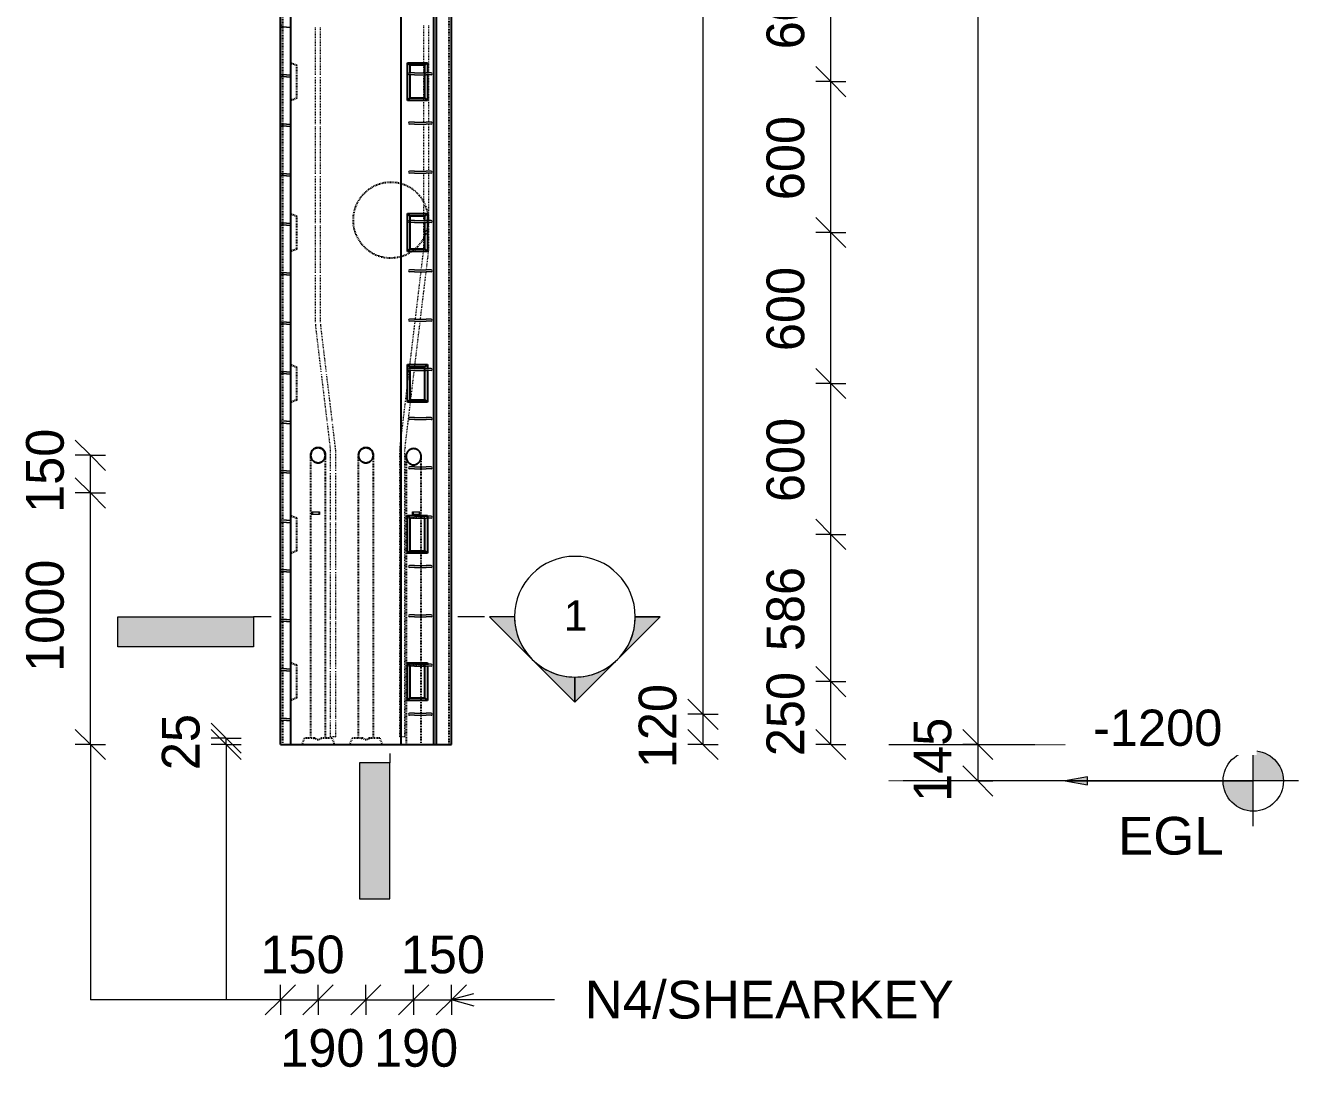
# Model space of a CAD drawing. Header units: millimetres. Extents: x -3132 to 16275, y -2723 to 21287.
# Drawn here: x 1018 to 6080, y -2723 to 1464 of the extents above; entities that cross this region are included whole.
import ezdxf

# ---------------------------------------------------------------- set-up
doc = ezdxf.new("R2010")
doc.units = ezdxf.units.MM
doc.linetypes.add('Dash', pattern=[6.36, 3.18, -3.18])
doc.linetypes.add('Overhead', pattern=[3.97, 2.38, -1.59])
for name, color, linetype, lineweight in [('A-ANNO-DIMS', 211, 'Continuous', 9), ('A-ANNO-DIMS-60', 211, 'Continuous', 9), ('A-DETL-THIN', 151, 'Continuous', 18), ('A-FLOR-OVHD', 1, 'Overhead', 18), ('A-GENM', 13, 'Continuous', 18), ('A-WALL', 113, 'Continuous', 25), ('A-WALL-HDLN', 110, 'Dash', 25), ('G-ANNO-DIMS', 111, 'Continuous', 9), ('G-ANNO-SYMB', 111, 'Continuous', 9), ('G-ANNO-TEXT', 231, 'Continuous', 9), ('S-RBAR', 171, 'Continuous', 18)]:
    doc.layers.add(name, color=color, linetype=linetype, lineweight=lineweight)
doc.styles.add('Arial', font='arial.ttf', dxfattribs={"height": 120})
doc.styles.add('Arial_1', font='arial.ttf', dxfattribs={"height": 150})
doc.styles.add('Arial_2', font='arial.ttf', dxfattribs={"height": 144})
doc.styles.add('Nirmala UI Semilight', font='NirmalaS.ttf', dxfattribs={"height": 150})
doc.dimstyles.new('Arrow_Filled_-_2_5_NI_UI', dxfattribs={"dimscale": 304.8, "dimtxt": 157.104592, "dimasz": 0.393701, "dimexe": 0.19685, "dimexo": 0.0625, "dimgap": 0.19685, "dimtad": 1, "dimdec": 0, "dimzin": 0, "dimdsep": 46, "dimtxsty": 'Nirmala UI Semilight', "dimblk1": 'OBLIQUE', "dimblk2": 'OBLIQUE', "dimsah": 1, "dimcen": 0.09, "dimazin": 0, "dimtfac": 1, "dimtdec": 4, "dimtix": 1, "dimtmove": 0, "dimatfit": 3, "dimfxl": 0.19685, "dimfxlon": 1, "dimtvp": 1, "dimtolj": 1, "dimtzin": 0, "dimarcsym": 2})
doc.dimstyles.new('Arrow_Filled_-_2_5_NI_UI_2', dxfattribs={"dimscale": 304.8, "dimtxt": 157.104592, "dimasz": 0.393701, "dimexe": 0.19685, "dimexo": 0.0625, "dimgap": 0.19685, "dimtad": 1, "dimdec": 0, "dimzin": 0, "dimdsep": 46, "dimtxsty": 'Nirmala UI Semilight', "dimblk1": 'OBLIQUE', "dimblk2": 'OBLIQUE', "dimsah": 1, "dimcen": 0.09, "dimazin": 0, "dimtfac": 1, "dimtdec": 4, "dimtix": 1, "dimtmove": 2, "dimatfit": 3, "dimfxl": 0.19685, "dimfxlon": 1, "dimtvp": 1, "dimtolj": 1, "dimtzin": 0, "dimarcsym": 2})

# ---------------------------------------------------------------- blocks, each defined once
blk = doc.blocks.new('RR spread anchor face based - RR-SA-2_5-150-1726819-Elevation Front')
at = {"layer": 'A-GENM'}
for p, q in [((2156.2, 6510), (2158.7, 6510)), ((2156.2, 6500), (2156.2, 6510)), ((2158.7, 6500), (2156.2, 6500)), ((2158.7, 6510), (2183.7, 6510)), ((2158.7, 6510), (2158.7, 6500)), ((2183.7, 6500), (2158.7, 6500)), ((2183.7, 6510), (2186.2, 6510)), ((2183.7, 6510), (2183.7, 6500)), ((2186.2, 6500), (2183.7, 6500)), ((2186.2, 6510), (2186.2, 6500))]:
    blk.add_line(p, q, dxfattribs=at)
blk = doc.blocks.new('Detail View - M_Section Tail - Filled Horizontal-14034-Elevation Front')
at = {"layer": 'G-ANNO-SYMB'}
blk.add_hatch(color=256, dxfattribs=at).paths.add_polyline_path([(1924.6, -1006.9), (1924.6, -886.9), (1384.6, -886.9), (1384.6, -1006.9)])
for p, q in [((1384.6, -1006.9), (1384.6, -886.9)), ((1384.6, -886.9), (1924.6, -886.9)), ((1924.6, -886.9), (1924.6, -1006.9)), ((1924.6, -1006.9), (1384.6, -1006.9))]:
    blk.add_line(p, q, dxfattribs=at)
blk = doc.blocks.new('Detail View - M_Section Head - Filled SHOP DWG-1002450-Elevation Front')
at = {"layer": 'G-ANNO-SYMB'}
h = blk.add_hatch(color=256, dxfattribs=at)
edge = h.paths.add_edge_path()
edge.add_line((2863.1, -886.9), (2962.5, -886.9))
edge.add_arc((3202.5, -886.9), 240, 180, 225)
edge.add_line((3032.8, -1056.6), (2863.1, -886.9))
h = blk.add_hatch(color=256, dxfattribs=at)
edge = h.paths.add_edge_path()
edge.add_line((3541.9, -886.9), (3372.2, -1056.6))
edge.add_arc((3202.5, -886.9), 240, 315, 360)
edge.add_line((3442.5, -886.9), (3541.9, -886.9))
h = blk.add_hatch(color=256, dxfattribs=at)
edge = h.paths.add_edge_path()
edge.add_line((3202.5, -1226.3), (3032.8, -1056.6))
edge.add_arc((3202.5, -886.9), 240, 225, 270)
edge.add_line((3202.5, -1126.9), (3202.5, -1226.3))
h = blk.add_hatch(color=256, dxfattribs=at)
edge = h.paths.add_edge_path()
edge.add_line((3202.5, -1226.3), (3202.5, -1126.9))
edge.add_arc((3202.5, -886.9), 240, 270, 315)
edge.add_line((3372.2, -1056.6), (3202.5, -1226.3))
for p, q in [((3202.5, -1226.3), (2863.1, -886.9)), ((2962.5, -886.9), (2863.1, -886.9)), ((2863.1, -886.9), (3032.8, -1056.6)), ((2962.5, -886.9), (2863.1, -886.9)), ((3202.5, -1226.3), (3541.9, -886.9)), ((3372.2, -1056.6), (3541.9, -886.9)), ((3442.5, -886.9), (3541.9, -886.9)), ((3541.9, -886.9), (3442.5, -886.9)), ((3032.8, -1056.6), (3202.5, -1226.3)), ((3202.5, -1226.3), (3372.2, -1056.6)), ((3202.5, -1126.9), (3202.5, -1226.3)), ((3202.5, -1226.3), (3202.5, -1126.9))]:
    blk.add_line(p, q, dxfattribs=at)
for start, end in [(360, 180), (180, 360), (180, 225), (315, 0), (225, 270), (270, 315)]:
    blk.add_arc((3202.5, -886.9), 240, start, end, dxfattribs=at)
blk = doc.blocks.new('DIMBLOCK18-Elevation Front')
at = {"layer": 'A-ANNO-DIMS-60'}
for p, q in [((4220, -1145), (4160, -1085)), ((4220, -1145), (4160, -1145)), ((4220, -1395), (4220, -1145)), ((4220, -1145), (4280, -1205)), ((4220, -1145), (4280, -1145)), ((4220, -1395), (4160, -1335)), ((4220, -1395), (4160, -1395)), ((4220, -1395), (4280, -1455)), ((4220, -1395), (4280, -1395))]:
    blk.add_line(p, q, dxfattribs=at)
at = {"layer": 'A-ANNO-DIMS-60', "color": 0, "insert": (3964.3, -1441.4), "char_height": 150, "width": 411.328, "attachment_point": 1, "rotation": 90, "line_spacing_factor": 1.142579, "style": 'Nirmala UI Semilight'}
blk.add_mtext('250', dxfattribs=at)
blk = doc.blocks.new('_Oblique')
at = {"color": 0, "linetype": 'ByBlock', "lineweight": -2}
blk.add_line((-0.5, -0.5), (0.5, 0.5), dxfattribs=at)
blk = doc.blocks.new('DIMBLOCK19-Elevation Front')
at = {"layer": 'A-ANNO-DIMS-60'}
for p, q in [((4220, -559.5), (4160, -499.5)), ((4220, -559.5), (4160, -559.5)), ((4220, -1145), (4220, -559.5)), ((4220, -559.5), (4280, -619.5)), ((4220, -559.5), (4280, -559.5)), ((4220, -1145), (4160, -1085)), ((4220, -1145), (4160, -1145)), ((4220, -1145), (4280, -1205)), ((4220, -1145), (4280, -1145))]:
    blk.add_line(p, q, dxfattribs=at)
at = {"layer": 'A-ANNO-DIMS-60', "color": 0, "insert": (3964.3, -1023.6), "char_height": 150, "width": 411.328, "attachment_point": 1, "rotation": 90, "line_spacing_factor": 1.142579, "style": 'Nirmala UI Semilight'}
blk.add_mtext('586', dxfattribs=at)
blk = doc.blocks.new('DIMBLOCK20-Elevation Front')
at = {"layer": 'A-ANNO-DIMS-60'}
for p, q in [((4220, 40.5), (4160, 100.5)), ((4220, 40.5), (4160, 40.5)), ((4220, -559.5), (4220, 40.5)), ((4220, 40.5), (4280, -19.5)), ((4220, 40.5), (4280, 40.5)), ((4220, -559.5), (4160, -499.5)), ((4220, -559.5), (4160, -559.5)), ((4220, -559.5), (4280, -619.5)), ((4220, -559.5), (4280, -559.5))]:
    blk.add_line(p, q, dxfattribs=at)
at = {"layer": 'A-ANNO-DIMS-60', "color": 0, "insert": (3964.3, -430.9), "char_height": 150, "width": 411.328, "attachment_point": 1, "rotation": 90, "line_spacing_factor": 1.142579, "style": 'Nirmala UI Semilight'}
blk.add_mtext('600', dxfattribs=at)
blk = doc.blocks.new('DIMBLOCK21-Elevation Front')
at = {"layer": 'A-ANNO-DIMS-60'}
for p, q in [((4220, 640.5), (4160, 700.5)), ((4220, 640.5), (4160, 640.5)), ((4220, 40.5), (4220, 640.5)), ((4220, 640.5), (4280, 580.5)), ((4220, 640.5), (4280, 640.5)), ((4220, 40.5), (4160, 100.5)), ((4220, 40.5), (4160, 40.5)), ((4220, 40.5), (4280, -19.5)), ((4220, 40.5), (4280, 40.5))]:
    blk.add_line(p, q, dxfattribs=at)
at = {"layer": 'A-ANNO-DIMS-60', "color": 0, "insert": (3964.3, 169.1), "char_height": 150, "width": 411.328, "attachment_point": 1, "rotation": 90, "line_spacing_factor": 1.142579, "style": 'Nirmala UI Semilight'}
blk.add_mtext('600', dxfattribs=at)
blk = doc.blocks.new('DIMBLOCK22-Elevation Front')
at = {"layer": 'A-ANNO-DIMS-60'}
for p, q in [((4220, 1240.5), (4160, 1300.5)), ((4220, 1240.5), (4160, 1240.5)), ((4220, 640.5), (4220, 1240.5)), ((4220, 1240.5), (4280, 1180.5)), ((4220, 1240.5), (4280, 1240.5)), ((4220, 640.5), (4160, 700.5)), ((4220, 640.5), (4160, 640.5)), ((4220, 640.5), (4280, 580.5)), ((4220, 640.5), (4280, 640.5))]:
    blk.add_line(p, q, dxfattribs=at)
at = {"layer": 'A-ANNO-DIMS-60', "color": 0, "insert": (3964.3, 769.1), "char_height": 150, "width": 411.328, "attachment_point": 1, "rotation": 90, "line_spacing_factor": 1.142579, "style": 'Nirmala UI Semilight'}
blk.add_mtext('600', dxfattribs=at)
blk = doc.blocks.new('DIMBLOCK23-Elevation Front')
at = {"layer": 'A-ANNO-DIMS-60'}
for p, q in [((4220, 1840.5), (4160, 1900.5)), ((4220, 1840.5), (4160, 1840.5)), ((4220, 1240.5), (4220, 1840.5)), ((4220, 1840.5), (4280, 1780.5)), ((4220, 1840.5), (4280, 1840.5)), ((4220, 1240.5), (4160, 1300.5)), ((4220, 1240.5), (4160, 1240.5)), ((4220, 1240.5), (4280, 1180.5)), ((4220, 1240.5), (4280, 1240.5))]:
    blk.add_line(p, q, dxfattribs=at)
at = {"layer": 'A-ANNO-DIMS-60', "color": 0, "insert": (3964.3, 1369.1), "char_height": 150, "width": 411.328, "attachment_point": 1, "rotation": 90, "line_spacing_factor": 1.142579, "style": 'Nirmala UI Semilight'}
blk.add_mtext('600', dxfattribs=at)
blk = doc.blocks.new('DIMBLOCK41-Elevation Front')
at = {"layer": 'A-ANNO-DIMS-60'}
for p, q in [((2031.2, -2410.3), (2091.2, -2350.3)), ((2031.2, -2410.3), (2031.2, -2350.3)), ((2181.2, -2410.3), (2241.2, -2350.3)), ((2181.2, -2410.3), (2181.2, -2350.3)), ((2031.2, -2410.3), (1971.2, -2470.3)), ((2031.2, -2410.3), (2181.2, -2410.3)), ((2031.2, -2410.3), (2031.2, -2470.3)), ((2181.2, -2410.3), (2121.2, -2470.3)), ((2181.2, -2410.3), (2181.2, -2470.3))]:
    blk.add_line(p, q, dxfattribs=at)
at = {"layer": 'A-ANNO-DIMS-60', "color": 0, "insert": (1951.9, -2154.6), "char_height": 150, "width": 370.196, "attachment_point": 1, "line_spacing_factor": 1.142579, "style": 'Nirmala UI Semilight'}
blk.add_mtext('150', dxfattribs=at)
blk = doc.blocks.new('DIMBLOCK42-Elevation Front')
at = {"layer": 'A-ANNO-DIMS-60'}
for p, q in [((2181.2, -2410.3), (2241.2, -2350.3)), ((2181.2, -2410.3), (2181.2, -2350.3)), ((2371.2, -2410.3), (2431.2, -2350.3)), ((2371.2, -2410.3), (2371.2, -2350.3)), ((2181.2, -2410.3), (2121.2, -2470.3)), ((2181.2, -2410.3), (2371.2, -2410.3)), ((2181.2, -2410.3), (2181.2, -2470.3)), ((2371.2, -2410.3), (2311.2, -2470.3)), ((2371.2, -2410.3), (2371.2, -2470.3))]:
    blk.add_line(p, q, dxfattribs=at)
at = {"layer": 'A-ANNO-DIMS-60', "color": 0, "insert": (2030.8, -2526.1), "char_height": 150, "width": 370.196, "attachment_point": 1, "line_spacing_factor": 1.142579, "style": 'Nirmala UI Semilight'}
blk.add_mtext('190', dxfattribs=at)
blk = doc.blocks.new('DIMBLOCK43-Elevation Front')
at = {"layer": 'A-ANNO-DIMS-60'}
for p, q in [((2371.2, -2410.3), (2431.2, -2350.3)), ((2371.2, -2410.3), (2371.2, -2350.3)), ((2561.2, -2410.3), (2621.2, -2350.3)), ((2561.2, -2410.3), (2561.2, -2350.3)), ((2371.2, -2410.3), (2311.2, -2470.3)), ((2371.2, -2410.3), (2561.2, -2410.3)), ((2371.2, -2410.3), (2371.2, -2470.3)), ((2561.2, -2410.3), (2501.2, -2470.3)), ((2561.2, -2410.3), (2561.2, -2470.3))]:
    blk.add_line(p, q, dxfattribs=at)
at = {"layer": 'A-ANNO-DIMS-60', "color": 0, "insert": (2403.5, -2526.1), "char_height": 150, "width": 370.196, "attachment_point": 1, "line_spacing_factor": 1.142579, "style": 'Nirmala UI Semilight'}
blk.add_mtext('190', dxfattribs=at)
blk = doc.blocks.new('DIMBLOCK44-Elevation Front')
at = {"layer": 'A-ANNO-DIMS-60'}
for p, q in [((2561.2, -2410.3), (2621.2, -2350.3)), ((2561.2, -2410.3), (2561.2, -2350.3)), ((2711.2, -2410.3), (2771.2, -2350.3)), ((2711.2, -2410.3), (2711.2, -2350.3)), ((2561.2, -2410.3), (2501.2, -2470.3)), ((2561.2, -2410.3), (2711.2, -2410.3)), ((2561.2, -2410.3), (2561.2, -2470.3)), ((2711.2, -2410.3), (2651.2, -2470.3)), ((2711.2, -2410.3), (2711.2, -2470.3))]:
    blk.add_line(p, q, dxfattribs=at)
at = {"layer": 'A-ANNO-DIMS-60', "color": 0, "insert": (2510, -2154.6), "char_height": 150, "width": 370.196, "attachment_point": 1, "line_spacing_factor": 1.142579, "style": 'Nirmala UI Semilight'}
blk.add_mtext('150', dxfattribs=at)
blk = doc.blocks.new('DIMBLOCK57-Elevation Front')
at = {"layer": 'A-ANNO-DIMS-60'}
for p, q in [((1275.6, -395), (1215.6, -335)), ((1275.6, -395), (1215.6, -395)), ((1275.6, -1395), (1275.6, -395)), ((1275.6, -395), (1335.6, -455)), ((1275.6, -395), (1335.6, -395)), ((1275.6, -1395), (1215.6, -1335)), ((1275.6, -1395), (1215.6, -1395)), ((1275.6, -1395), (1335.6, -1455)), ((1275.6, -1395), (1335.6, -1395))]:
    blk.add_line(p, q, dxfattribs=at)
at = {"layer": 'A-ANNO-DIMS-60', "color": 0, "insert": (1019.9, -1106.4), "char_height": 150, "width": 507.305, "attachment_point": 1, "rotation": 90, "line_spacing_factor": 1.142579, "style": 'Nirmala UI Semilight'}
blk.add_mtext('1000', dxfattribs=at)
blk = doc.blocks.new('DIMBLOCK58-Elevation Front')
at = {"layer": 'A-ANNO-DIMS-60'}
for p, q in [((1275.6, -245), (1215.6, -185)), ((1275.6, -245), (1215.6, -245)), ((1275.6, -395), (1275.6, -245)), ((1275.6, -245), (1335.6, -305)), ((1275.6, -245), (1335.6, -245)), ((1275.6, -395), (1215.6, -335)), ((1275.6, -395), (1215.6, -395)), ((1275.6, -395), (1335.6, -455)), ((1275.6, -395), (1335.6, -395))]:
    blk.add_line(p, q, dxfattribs=at)
at = {"layer": 'A-ANNO-DIMS-60', "color": 0, "insert": (1019.9, -474.2), "char_height": 150, "width": 370.196, "attachment_point": 1, "rotation": 90, "line_spacing_factor": 1.142579, "style": 'Nirmala UI Semilight'}
blk.add_mtext('150', dxfattribs=at)
blk = doc.blocks.new('DIMBLOCK59-Elevation Front')
at = {"layer": 'A-ANNO-DIMS-60'}
for p, q in [((1815.6, -1370), (1755.6, -1310)), ((1815.6, -1395), (1755.6, -1335)), ((1815.6, -1370), (1755.6, -1370)), ((1815.6, -1395), (1755.6, -1395)), ((1815.6, -1395), (1815.6, -1370)), ((1815.6, -1370), (1875.6, -1430)), ((1815.6, -1370), (1875.6, -1370)), ((1815.6, -1395), (1875.6, -1455)), ((1815.6, -1395), (1875.6, -1395))]:
    blk.add_line(p, q, dxfattribs=at)
at = {"layer": 'A-ANNO-DIMS-60', "color": 0, "insert": (1559.9, -1496.8), "char_height": 150, "width": 274.219, "attachment_point": 1, "rotation": 90, "line_spacing_factor": 1.142579, "style": 'Nirmala UI Semilight'}
blk.add_mtext('25', dxfattribs=at)
blk = doc.blocks.new('DIMBLOCK77-Elevation Front')
at = {"layer": 'A-ANNO-DIMS-60'}
for p, q in [((3711.6, 7345), (3651.6, 7405)), ((3711.6, 7345), (3651.6, 7345)), ((3711.6, 7345), (3711.6, -1275)), ((3711.6, 7345), (3771.6, 7285)), ((3711.6, 7345), (3771.6, 7345)), ((3711.6, -1275), (3651.6, -1215)), ((3711.6, -1275), (3651.6, -1275)), ((3711.6, -1275), (3771.6, -1335)), ((3711.6, -1275), (3771.6, -1275))]:
    blk.add_line(p, q, dxfattribs=at)
at = {"layer": 'A-ANNO-DIMS-60', "color": 0, "insert": (3455.9, 2265.2), "char_height": 150, "width": 1847.55, "attachment_point": 1, "rotation": 90, "line_spacing_factor": 1.142579, "style": 'Nirmala UI Semilight'}
blk.add_mtext('T8@200mm C/C', dxfattribs=at)
blk = doc.blocks.new('DIMBLOCK78-Elevation Front')
at = {"layer": 'A-ANNO-DIMS-60'}
for p, q in [((3711.6, -1275), (3651.6, -1215)), ((3711.6, -1275), (3651.6, -1275)), ((3711.6, -1275), (3711.6, -1395)), ((3711.6, -1275), (3771.6, -1335)), ((3711.6, -1275), (3771.6, -1275)), ((3711.6, -1395), (3651.6, -1335)), ((3711.6, -1395), (3651.6, -1395)), ((3711.6, -1395), (3771.6, -1455)), ((3711.6, -1395), (3771.6, -1395))]:
    blk.add_line(p, q, dxfattribs=at)
at = {"layer": 'A-ANNO-DIMS-60', "color": 0, "insert": (3455.9, -1489.2), "char_height": 150, "width": 370.196, "attachment_point": 1, "rotation": 90, "line_spacing_factor": 1.142579, "style": 'Nirmala UI Semilight'}
blk.add_mtext('120', dxfattribs=at)
blk = doc.blocks.new('DIMBLOCK86-Elevation Front')
at = {"layer": 'A-ANNO-DIMS-60'}
for p, q in [((4804.6, 7465), (4744.6, 7525)), ((4804.6, 7465), (4744.6, 7465)), ((4804.6, 7465), (4804.6, -1395)), ((4804.6, 7465), (4864.6, 7405)), ((4804.6, 7465), (4864.6, 7465)), ((4804.6, -1395), (4744.6, -1335)), ((4804.6, -1395), (4744.6, -1395)), ((4804.6, -1395), (4864.6, -1455)), ((4804.6, -1395), (4864.6, -1395))]:
    blk.add_line(p, q, dxfattribs=at)
at = {"layer": 'A-ANNO-DIMS-60', "color": 0, "insert": (4548.9, 2806.5), "char_height": 150, "width": 548.438, "attachment_point": 1, "rotation": 90, "line_spacing_factor": 1.142579, "style": 'Nirmala UI Semilight'}
blk.add_mtext('8860', dxfattribs=at)
blk = doc.blocks.new('DIMBLOCK87-Elevation Front')
at = {"layer": 'A-ANNO-DIMS-60'}
for p, q in [((4804.6, -1395), (4744.6, -1335)), ((4804.6, -1395), (4744.6, -1395)), ((4804.6, -1395), (4804.6, -1540)), ((4804.6, -1395), (4864.6, -1455)), ((4804.6, -1395), (4864.6, -1395)), ((4804.6, -1540), (4744.6, -1480)), ((4804.6, -1540), (4744.6, -1540)), ((4804.6, -1540), (4864.6, -1600)), ((4804.6, -1540), (4864.6, -1540))]:
    blk.add_line(p, q, dxfattribs=at)
at = {"layer": 'A-ANNO-DIMS-60', "color": 0, "insert": (4548.9, -1623.2), "char_height": 150, "width": 373.623, "attachment_point": 1, "rotation": 90, "line_spacing_factor": 1.142579, "style": 'Nirmala UI Semilight'}
blk.add_mtext('145', dxfattribs=at)
blk = doc.blocks.new('Spot Elevations - M_Spot Elevation - Target Filled-10609-Elevation Front')
at = {"layer": 'G-ANNO-DIMS'}
h = blk.add_hatch(color=256, dxfattribs=at)
edge = h.paths.add_edge_path()
edge.add_line((5900.6, 7660), (6020.6, 7660))
edge.add_arc((5900.6, 7660), 120, 0, 90)
edge.add_line((5900.6, 7780), (5900.6, 7660))
h = blk.add_hatch(color=256, dxfattribs=at)
edge = h.paths.add_edge_path()
edge.add_line((5900.6, 7660), (5780.6, 7660))
edge.add_arc((5900.6, 7660), 120, 180, 270)
edge.add_line((5900.6, 7540), (5900.6, 7660))
for p, q in [((5900.6, 7480), (5900.6, 7840)), ((6080.6, 7660), (5060.6, 7660))]:
    blk.add_line(p, q, dxfattribs=at)
blk.add_circle((5900.6, 7660), 120, dxfattribs=at)

msp = doc.modelspace()

# ---------------------------------------------------------------- hatches: boundary and pattern name
at = {"layer": 'G-ANNO-DIMS'}
msp.add_hatch(color=256, dxfattribs=at).paths.add_polyline_path([(5151.2, -1540), (5241.2, -1555.9), (5241.2, -1524.1)])

# ---------------------------------------------------------------- linework, layer by layer
at = {"layer": 'A-DETL-THIN'}
for p, q in [((1275.6, -1395), (1275.6, -2410.3)), ((1815.6, -1395), (1815.6, -2410.3)), ((2031.2, -2410.3), (1275.6, -2410.3))]:
    msp.add_line(p, q, dxfattribs=at)
at = {"layer": 'A-FLOR-OVHD'}
for p, q in [((4451.2, -1395), (5151.2, -1395)), ((5151.2, -1540), (4451.2, -1540))]:
    msp.add_line(p, q, dxfattribs=at)
at = {"layer": 'A-WALL'}
for p, q in [((2511.2, -1395), (2511.2, 7465)), ((2641.2, -1395), (2641.2, 7465)), ((2651.2, 7465), (2651.2, -1395)), ((2071.2, 7060), (2071.2, -1395)), ((2711.2, -1395), (2711.2, 3650)), ((2031.2, 1460.9), (2031.2, 1656.9)), ((2031.2, 1264), (2031.2, 1460.1)), ((2536.2, 1165.5), (2536.2, 1315.5)), ((2536.2, 1315.5), (2616.2, 1315.5)), ((2546.2, 1305.5), (2536.2, 1315.5)), ((2546.2, 1305.5), (2546.2, 1275.8)), ((2606.2, 1305.5), (2546.2, 1305.5)), ((2546.2, 1267.8), (2546.2, 1175.5)), ((2606.2, 1305.5), (2616.2, 1315.5)), ((2606.2, 1275.8), (2606.2, 1305.5)), ((2606.2, 1175.5), (2606.2, 1267.8)), ((2616.2, 1315.5), (2616.2, 1275.8)), ((2616.2, 1267.8), (2616.2, 1165.5)), ((2031.2, 1067.2), (2031.2, 1263.3)), ((2536.2, 1165.5), (2546.2, 1175.5)), ((2616.2, 1165.5), (2536.2, 1165.5)), ((2546.2, 1175.5), (2606.2, 1175.5)), ((2606.2, 1175.5), (2616.2, 1165.5)), ((2031.2, 870.4), (2031.2, 1066.5)), ((2031.2, 673.6), (2031.2, 869.6)), ((2536.2, 565.5), (2536.2, 715.5)), ((2536.2, 715.5), (2616.2, 715.5)), ((2546.2, 705.5), (2536.2, 715.5)), ((2606.2, 705.5), (2616.2, 715.5)), ((2616.2, 715.5), (2616.2, 688.1)), ((2031.2, 476.8), (2031.2, 672.8)), ((2546.2, 705.5), (2546.2, 688.1)), ((2606.2, 705.5), (2546.2, 705.5)), ((2546.2, 680.1), (2546.2, 575.5)), ((2606.2, 688.1), (2606.2, 705.5)), ((2606.2, 575.5), (2606.2, 680.1)), ((2616.2, 680.1), (2616.2, 565.5)), ((2536.2, 565.5), (2546.2, 575.5)), ((2616.2, 565.5), (2536.2, 565.5)), ((2546.2, 575.5), (2606.2, 575.5)), ((2606.2, 575.5), (2616.2, 565.5)), ((2031.2, 279.9), (2031.2, 476)), ((2031.2, 83.1), (2031.2, 279.2)), ((2536.2, -34.5), (2536.2, 115.5)), ((2536.2, 115.5), (2616.2, 115.5)), ((2546.2, 105.5), (2536.2, 115.5)), ((2546.2, 105.5), (2546.2, 100.4)), ((2606.2, 105.5), (2546.2, 105.5)), ((2606.2, 105.5), (2616.2, 115.5)), ((2606.2, 100.4), (2606.2, 105.5)), ((2616.2, 115.5), (2616.2, 100.4)), ((2031.2, -113.7), (2031.2, 82.4)), ((2546.2, 92.4), (2546.2, -24.5)), ((2606.2, -24.5), (2606.2, 92.4)), ((2616.2, 92.4), (2616.2, -34.5)), ((2536.2, -34.5), (2546.2, -24.5)), ((2616.2, -34.5), (2536.2, -34.5)), ((2546.2, -24.5), (2606.2, -24.5)), ((2606.2, -24.5), (2616.2, -34.5)), ((2031.2, -310.5), (2031.2, -114.5)), ((2531.2, -250.1), (2531.2, -260.2)), ((2031.2, -507.3), (2031.2, -311.3)), ((2536.2, -634.5), (2536.2, -484.5)), ((2536.2, -484.5), (2616.2, -484.5)), ((2541.7, -490), (2536.2, -484.5)), ((2545.2, -493.5), (2544.5, -492.8)), ((2546.2, -495.4), (2546.2, -624.5)), ((2606.2, -624.5), (2606.2, -495.4)), ((2613.3, -487.4), (2616.2, -484.5)), ((2616.2, -484.5), (2616.2, -487.4)), ((2616.2, -495.4), (2616.2, -634.5)), ((2031.2, -704.2), (2031.2, -508.1)), ((2536.2, -634.5), (2546.2, -624.5)), ((2616.2, -634.5), (2536.2, -634.5)), ((2546.2, -624.5), (2606.2, -624.5)), ((2606.2, -624.5), (2616.2, -634.5)), ((2031.2, -901), (2031.2, -704.9)), ((2031.2, -1097.8), (2031.2, -901.7)), ((2031.2, -1294.6), (2031.2, -1098.6)), ((2536.2, -1220), (2536.2, -1070)), ((2536.2, -1070), (2616.2, -1070)), ((2542.8, -1076.6), (2536.2, -1070)), ((2546.2, -1083.1), (2546.2, -1210)), ((2606.2, -1210), (2606.2, -1083.1)), ((2611.1, -1075.1), (2616.2, -1070)), ((2616.2, -1070), (2616.2, -1075.1)), ((2616.2, -1083.1), (2616.2, -1220)), ((2536.2, -1220), (2546.2, -1210)), ((2546.2, -1210), (2606.2, -1210)), ((2606.2, -1210), (2616.2, -1220)), ((2616.2, -1220), (2536.2, -1220)), ((2031.2, -1395), (2031.2, -1295.4)), ((2031.2, -1395), (2711.2, -1395))]:
    msp.add_line(p, q, dxfattribs=at)
at = {"layer": 'A-WALL', "flags": 128}
for points in [[(2181.2, -215), (2166.2, -219), (2155.2, -230.1), (2151.2, -245)], [(2151.2, -245), (2155.2, -260), (2166.3, -271), (2181.2, -275)], [(2211.2, -245), (2207.2, -230), (2196.1, -219), (2181.2, -215)], [(2181.2, -275), (2196.2, -271), (2207.2, -259.9), (2211.2, -245)], [(2211.2, -250.7), (2211.2, -245.1), (2211.2, -245)], [(2371.2, -215), (2356.2, -219), (2345.2, -230.1), (2341.2, -245)], [(2341.2, -245), (2345.2, -260), (2356.3, -271), (2371.2, -275)], [(2401.2, -245), (2397.2, -230), (2386.1, -219), (2371.2, -215)], [(2371.2, -275), (2386.2, -271), (2397.2, -259.9), (2401.2, -245)], [(2401.2, -250.7), (2401.2, -245.1), (2401.2, -245)], [(2591.2, -260.4), (2591.2, -250.7), (2591.2, -250.1)]]:
    msp.add_lwpolyline(points, dxfattribs=at)
at = {"layer": 'A-WALL'}
for centre, start, end in [((2181.2, -245), 150.6728, 179.6194), ((2181.2, -245), 180.4246, 209.7233), ((2181.2, -245), 120.8303, 149.6053), ((2181.2, -245), 90.7225, 119.4223), ((2181.2, -245), 61.0187, 89.2664), ((2181.2, -245), 30.8311, 59.6045), ((2181.2, -245), 0.3778, 29.7706), ((2181.2, -245), 330.719, 359.5722), ((2371.2, -245), 150.6728, 179.6194), ((2371.2, -245), 180.4246, 209.7233), ((2371.2, -245), 120.8303, 149.6053), ((2371.2, -245), 90.7225, 119.4223), ((2371.2, -245), 61.0187, 89.2664), ((2371.2, -245), 30.8311, 59.6045), ((2371.2, -245), 0.3778, 29.7706), ((2371.2, -245), 330.719, 359.5722), ((2181.2, -245), 210.813, 239.6231), ((2181.2, -245), 241.0171, 269.268), ((2181.2, -245), 270.7209, 299.4239), ((2181.2, -245), 300.812, 329.6241), ((2371.2, -245), 210.813, 239.6231), ((2371.2, -245), 241.0171, 269.268), ((2371.2, -245), 270.7209, 299.4239), ((2371.2, -245), 300.812, 329.6241)]:
    msp.add_arc(centre, 30, start, end, dxfattribs=at)
for points, knots in [([(2561.2, -218.8), (2556.5, -218.9), (2550, -220.4), (2543.2, -224.8), (2540, -227.8), (2537.7, -230.4), (2535.8, -233.3), (2533.7, -237.1), (2532.2, -241.5), (2531.4, -245.9), (2531.2, -249.3), (2531.2, -252.7), (2531.7, -256.7), (2532.9, -261.3), (2534.7, -265.5), (2536.5, -268.6), (2538.1, -270.9), (2539.8, -273), (2541.7, -274.9), (2543.7, -276.7), (2546.6, -278.8), (2549.8, -280.6), (2553.1, -281.8), (2556.6, -282.7), (2559.3, -283), (2561.2, -283)], [-1, -1, -1, -1, -0.861111, -0.791667, -0.756944, -0.722222, -0.6875, -0.652778, -0.583333, -0.548611, -0.513889, -0.479167, -0.444444, -0.388889, -0.333333, -0.305556, -0.277778, -0.25, -0.222222, -0.194444, -0.166667, -0.111111, -0.083333, -0.055556, 0, 0, 0, 0]), ([(2561.2, -283), (2563.6, -283), (2566.9, -282.5), (2571.1, -281.2), (2575.2, -279.3), (2579, -276.6), (2582.1, -273.5), (2584.3, -270.9), (2586.2, -268), (2588.4, -264.1), (2589.9, -259.8), (2590.8, -255.4), (2591.2, -252), (2591.2, -248.6), (2590.9, -245.5), (2590.4, -242.6), (2589.6, -240), (2588.7, -237.4), (2587.6, -235), (2586.2, -232.7), (2584.6, -230.4), (2582.9, -228.3), (2581, -226.5), (2578.9, -224.8), (2575.9, -222.7), (2571.8, -220.6), (2566.7, -219.2), (2563.1, -218.8), (2561.2, -218.8)], [-1, -1, -1, -1, -0.930556, -0.895833, -0.861111, -0.791667, -0.756944, -0.722222, -0.6875, -0.652778, -0.583333, -0.548611, -0.513889, -0.479167, -0.444444, -0.416667, -0.388889, -0.361111, -0.333333, -0.305556, -0.277778, -0.25, -0.222222, -0.194444, -0.166667, -0.111111, -0.055556, 0, 0, 0, 0])]:
    msp.add_open_spline(points, degree=3, knots=knots, dxfattribs=at)
at = {"layer": 'A-WALL-HDLN'}
for p, q in [((2041.2, -1395), (2041.2, 3650)), ((2701.2, 3650), (2701.2, -1395)), ((2096.2, 1304.5), (2071.2, 1314.5)), ((2096.2, 1174.5), (2096.2, 1304.5)), ((2546.2, 1275.8), (2546.2, 1267.9)), ((2606.2, 1267.9), (2606.2, 1275.8)), ((2616.2, 1275.8), (2616.2, 1267.9)), ((2096.2, 1174.5), (2071.2, 1164.5)), ((2096.2, 704.5), (2071.2, 714.5)), ((2096.2, 574.5), (2096.2, 704.5)), ((2546.2, 688), (2546.2, 680.1)), ((2606.2, 680.1), (2606.2, 688)), ((2616.2, 688), (2616.2, 680.1)), ((2096.2, 574.5), (2071.2, 564.5)), ((2096.2, 104.5), (2071.2, 114.5)), ((2096.2, -25.5), (2096.2, 104.5)), ((2546.2, 100.3), (2546.2, 92.4)), ((2606.2, 92.4), (2606.2, 100.3)), ((2616.2, 100.3), (2616.2, 92.4)), ((2096.2, -25.5), (2071.2, -35.5)), ((2151.2, -335), (2151.2, -1370)), ((2211.2, -1370), (2211.2, -335)), ((2341.2, -335), (2341.2, -1370)), ((2401.2, -1370), (2401.2, -335)), ((2531.2, -335), (2531.2, -1395)), ((2591.2, -1395), (2591.2, -335)), ((2096.2, -495.5), (2071.2, -485.5)), ((2096.2, -625.5), (2096.2, -495.5)), ((2544.5, -492.8), (2541.7, -490)), ((2546.2, -494.5), (2545.2, -493.5)), ((2546.2, -494.5), (2546.2, -495.3)), ((2606.2, -494.5), (2546.2, -494.5)), ((2606.2, -494.5), (2613.3, -487.4)), ((2606.2, -495.3), (2606.2, -494.5)), ((2616.2, -487.4), (2616.2, -495.3)), ((2096.2, -625.5), (2071.2, -635.5)), ((2096.2, -1080), (2071.2, -1070)), ((2096.2, -1210), (2096.2, -1080)), ((2546.2, -1080), (2542.8, -1076.6)), ((2546.2, -1080), (2546.2, -1083)), ((2606.2, -1080), (2546.2, -1080)), ((2606.2, -1080), (2611.1, -1075.1)), ((2606.2, -1083), (2606.2, -1080)), ((2616.2, -1075.1), (2616.2, -1083)), ((2096.2, -1210), (2071.2, -1220)), ((2126.2, -1370), (2116.2, -1395)), ((2169.2, -1370), (2126.2, -1370)), ((2162.6, -1370), (2169.2, -1370)), ((2193.2, -1370), (2199.8, -1370)), ((2236.2, -1370), (2193.2, -1370)), ((2236.2, -1370), (2246.2, -1395)), ((2316.2, -1370), (2306.2, -1395)), ((2359.2, -1370), (2316.2, -1370)), ((2352.6, -1370), (2359.2, -1370)), ((2383.2, -1370), (2389.8, -1370)), ((2426.2, -1370), (2383.2, -1370)), ((2426.2, -1370), (2436.2, -1395))]:
    msp.add_line(p, q, dxfattribs=at)
at = {"layer": 'A-WALL-HDLN', "flags": 128}
for points in [[(2151.2, -245.4), (2151.2, -249.1), (2151.2, -261), (2151.2, -279.7), (2151.2, -303.4), (2151.2, -330), (2151.2, -335)], [(2211.2, -335), (2211.2, -308.1), (2211.2, -283.7), (2211.2, -264), (2211.2, -250.7)], [(2341.2, -245.4), (2341.2, -249.1), (2341.2, -261), (2341.2, -279.7), (2341.2, -303.4), (2341.2, -330), (2341.2, -335)], [(2401.2, -335), (2401.2, -308.1), (2401.2, -283.7), (2401.2, -264), (2401.2, -250.7)], [(2531.2, -260.2), (2531.2, -263), (2531.2, -282.4), (2531.2, -306.5), (2531.2, -333.3), (2531.2, -335)], [(2591.2, -335), (2591.2, -308.1), (2591.2, -283.7), (2591.2, -264), (2591.2, -260.4)], [(2181.2, -1376.3), (2178.1, -1375.9), (2175.1, -1374.7), (2172.1, -1372.7), (2169.2, -1370)], [(2193.2, -1370), (2190.3, -1372.7), (2187.3, -1374.7), (2184.3, -1375.9), (2181.2, -1376.3)], [(2371.2, -1376.3), (2368.1, -1375.9), (2365.1, -1374.7), (2362.1, -1372.7), (2359.2, -1370)], [(2383.2, -1370), (2380.3, -1372.7), (2377.3, -1374.7), (2374.3, -1375.9), (2371.2, -1376.3)]]:
    msp.add_lwpolyline(points, dxfattribs=at)
at = {"layer": 'A-WALL-HDLN'}
for start, end in [(90, 270), (28.8289, 90), (348.7685, 28.7296), (336.2754, 348.4773), (270, 331.1711), (331.2704, 336.1761)]:
    msp.add_arc((2470.1, 689.8), 150, start, end, dxfattribs=at)
at = {"layer": 'G-ANNO-DIMS'}
for p, q in [((5241.2, -1524.1), (5151.2, -1540)), ((5151.2, -1540), (5241.2, -1555.9)), ((5151.2, -1540), (5540.5, -1540)), ((5241.2, -1555.9), (5241.2, -1524.1)), ((5540.5, -1540), (5899.8, -1540))]:
    msp.add_line(p, q, dxfattribs=at)
at = {"layer": 'G-ANNO-SYMB'}
for p, q in [((1994.3, -886.9), (1924.6, -886.9)), ((2842.5, -886.9), (2736.3, -886.9)), ((2466.1, -1430.5), (2466.1, -1468.2))]:
    msp.add_line(p, q, dxfattribs=at)
at = {"layer": 'G-ANNO-TEXT', "color": 7}
for q in [(2800.1, -2385.2), (2800.1, -2433.4), (3121.5, -2409.3)]:
    msp.add_line((2710.1, -2409.3), q, dxfattribs=at)
at = {"layer": 'S-RBAR'}
for p, q in [((2055.2, 1456.5), (2035.2, 1456.5)), ((2055.2, 1456.5), (2071.2, 1456.5)), ((2055.2, 1267.7), (2035.2, 1267.7)), ((2055.2, 1267.7), (2071.2, 1267.7)), ((2565.2, 1275.8), (2545.2, 1275.8)), ((2565.2, 1267.8), (2545.2, 1267.8)), ((2565.2, 1275.8), (2611.2, 1275.8)), ((2565.2, 1267.8), (2611.2, 1267.8)), ((2631.2, 1275.8), (2611.2, 1275.8)), ((2631.2, 1267.8), (2611.2, 1267.8)), ((2055.2, 1259.7), (2035.2, 1259.7)), ((2055.2, 1259.7), (2071.2, 1259.7)), ((2055.2, 1070.8), (2035.2, 1070.8)), ((2055.2, 1070.8), (2071.2, 1070.8)), ((2565.2, 1079.9), (2545.2, 1079.9)), ((2565.2, 1071.9), (2545.2, 1071.9)), ((2565.2, 1079.9), (2611.2, 1079.9)), ((2565.2, 1071.9), (2611.2, 1071.9)), ((2631.2, 1079.9), (2611.2, 1079.9)), ((2631.2, 1071.9), (2611.2, 1071.9)), ((2055.2, 1062.8), (2035.2, 1062.8)), ((2055.2, 1062.8), (2071.2, 1062.8)), ((2055.2, 874), (2035.2, 874)), ((2055.2, 866), (2035.2, 866)), ((2055.2, 874), (2071.2, 874)), ((2055.2, 866), (2071.2, 866)), ((2565.2, 884), (2545.2, 884)), ((2565.2, 876), (2545.2, 876)), ((2565.2, 884), (2611.2, 884)), ((2565.2, 876), (2611.2, 876)), ((2631.2, 884), (2611.2, 884)), ((2631.2, 876), (2611.2, 876)), ((2055.2, 677.2), (2035.2, 677.2)), ((2055.2, 669.2), (2035.2, 669.2)), ((2055.2, 677.2), (2071.2, 677.2)), ((2055.2, 669.2), (2071.2, 669.2)), ((2565.2, 688.1), (2545.2, 688.1)), ((2565.2, 680.1), (2545.2, 680.1)), ((2565.2, 688.1), (2611.2, 688.1)), ((2565.2, 680.1), (2611.2, 680.1)), ((2631.2, 688.1), (2611.2, 688.1)), ((2631.2, 680.1), (2611.2, 680.1)), ((2055.2, 480.4), (2035.2, 480.4)), ((2055.2, 472.4), (2035.2, 472.4)), ((2055.2, 480.4), (2071.2, 480.4)), ((2055.2, 472.4), (2071.2, 472.4)), ((2565.2, 492.2), (2545.2, 492.2)), ((2565.2, 484.2), (2545.2, 484.2)), ((2565.2, 492.2), (2611.2, 492.2)), ((2565.2, 484.2), (2611.2, 484.2)), ((2631.2, 492.2), (2611.2, 492.2)), ((2631.2, 484.2), (2611.2, 484.2)), ((2055.2, 283.6), (2035.2, 283.6)), ((2055.2, 275.6), (2035.2, 275.6)), ((2055.2, 283.6), (2071.2, 283.6)), ((2055.2, 275.6), (2071.2, 275.6)), ((2565.2, 296.3), (2545.2, 296.3)), ((2565.2, 288.3), (2545.2, 288.3)), ((2565.2, 296.3), (2611.2, 296.3)), ((2565.2, 288.3), (2611.2, 288.3)), ((2631.2, 296.3), (2611.2, 296.3)), ((2631.2, 288.3), (2611.2, 288.3)), ((2055.2, 86.7), (2035.2, 86.7)), ((2055.2, 78.7), (2035.2, 78.7)), ((2055.2, 86.7), (2071.2, 86.7)), ((2055.2, 78.7), (2071.2, 78.7)), ((2565.2, 100.4), (2545.2, 100.4)), ((2565.2, 92.4), (2545.2, 92.4)), ((2565.2, 100.4), (2611.2, 100.4)), ((2565.2, 92.4), (2611.2, 92.4)), ((2631.2, 100.4), (2611.2, 100.4)), ((2631.2, 92.4), (2611.2, 92.4)), ((2565.2, -95.5), (2545.2, -95.5)), ((2565.2, -95.5), (2611.2, -95.5)), ((2631.2, -95.5), (2611.2, -95.5)), ((2055.2, -110.1), (2035.2, -110.1)), ((2055.2, -118.1), (2035.2, -118.1)), ((2055.2, -110.1), (2071.2, -110.1)), ((2055.2, -118.1), (2071.2, -118.1)), ((2565.2, -103.5), (2545.2, -103.5)), ((2565.2, -103.5), (2611.2, -103.5)), ((2631.2, -103.5), (2611.2, -103.5)), ((2565.2, -291.5), (2545.2, -291.5)), ((2565.2, -299.5), (2545.2, -299.5)), ((2565.2, -291.5), (2611.2, -291.5)), ((2565.2, -299.5), (2611.2, -299.5)), ((2631.2, -291.5), (2611.2, -291.5)), ((2631.2, -299.5), (2611.2, -299.5)), ((2055.2, -306.9), (2035.2, -306.9)), ((2055.2, -314.9), (2035.2, -314.9)), ((2055.2, -306.9), (2071.2, -306.9)), ((2055.2, -314.9), (2071.2, -314.9)), ((2055.2, -503.7), (2035.2, -503.7)), ((2055.2, -503.7), (2071.2, -503.7)), ((2565.2, -487.4), (2545.2, -487.4)), ((2565.2, -495.4), (2545.2, -495.4)), ((2565.2, -487.4), (2611.2, -487.4)), ((2565.2, -495.4), (2611.2, -495.4)), ((2631.2, -487.4), (2611.2, -487.4)), ((2631.2, -495.4), (2611.2, -495.4)), ((2055.2, -511.7), (2035.2, -511.7)), ((2055.2, -511.7), (2071.2, -511.7)), ((2055.2, -700.5), (2035.2, -700.5)), ((2055.2, -708.5), (2035.2, -708.5)), ((2055.2, -700.5), (2071.2, -700.5)), ((2055.2, -708.5), (2071.2, -708.5)), ((2565.2, -683.3), (2545.2, -683.3)), ((2565.2, -691.3), (2545.2, -691.3)), ((2565.2, -683.3), (2611.2, -683.3)), ((2565.2, -691.3), (2611.2, -691.3)), ((2631.2, -683.3), (2611.2, -683.3)), ((2631.2, -691.3), (2611.2, -691.3)), ((2055.2, -897.4), (2035.2, -897.4)), ((2055.2, -905.4), (2035.2, -905.4)), ((2055.2, -897.4), (2071.2, -897.4)), ((2055.2, -905.4), (2071.2, -905.4)), ((2565.2, -879.2), (2545.2, -879.2)), ((2565.2, -887.2), (2545.2, -887.2)), ((2565.2, -879.2), (2611.2, -879.2)), ((2565.2, -887.2), (2611.2, -887.2)), ((2631.2, -879.2), (2611.2, -879.2)), ((2631.2, -887.2), (2611.2, -887.2)), ((2055.2, -1094.2), (2035.2, -1094.2)), ((2055.2, -1102.2), (2035.2, -1102.2)), ((2055.2, -1094.2), (2071.2, -1094.2)), ((2055.2, -1102.2), (2071.2, -1102.2)), ((2565.2, -1075.1), (2545.2, -1075.1)), ((2565.2, -1083.1), (2545.2, -1083.1)), ((2565.2, -1075.1), (2611.2, -1075.1)), ((2565.2, -1083.1), (2611.2, -1083.1)), ((2631.2, -1075.1), (2611.2, -1075.1)), ((2631.2, -1083.1), (2611.2, -1083.1)), ((2055.2, -1291), (2035.2, -1291)), ((2055.2, -1299), (2035.2, -1299)), ((2055.2, -1291), (2071.2, -1291)), ((2055.2, -1299), (2071.2, -1299)), ((2565.2, -1271), (2545.2, -1271)), ((2565.2, -1279), (2545.2, -1279)), ((2565.2, -1271), (2611.2, -1271)), ((2565.2, -1279), (2611.2, -1279)), ((2631.2, -1271), (2611.2, -1271)), ((2631.2, -1279), (2611.2, -1279))]:
    msp.add_line(p, q, dxfattribs=at)
at = {"layer": 'S-RBAR', "linetype": 'Dash'}
for p, q in [((2171.2, 1267.7), (2171.2, 1456.5)), ((2191.2, 1267.7), (2191.2, 1456.5)), ((2601.2, 1275.8), (2601.2, 1463.7)), ((2621.2, 1275.8), (2621.2, 1463.7)), ((2601.2, 1079.9), (2601.2, 1267.8)), ((2621.2, 1079.9), (2621.2, 1267.8)), ((2171.2, 1070.8), (2171.2, 1259.7)), ((2191.2, 1070.8), (2191.2, 1259.7)), ((2601.2, 884), (2601.2, 1071.9)), ((2621.2, 884), (2621.2, 1071.9)), ((2171.2, 874), (2171.2, 1062.8)), ((2191.2, 874), (2191.2, 1062.8)), ((2171.2, 677.2), (2171.2, 866)), ((2191.2, 677.2), (2191.2, 866)), ((2601.2, 688.1), (2601.2, 876)), ((2621.2, 688.1), (2621.2, 876)), ((2171.2, 480.4), (2171.2, 669.2)), ((2191.2, 480.4), (2191.2, 669.2)), ((2601.2, 573.9), (2601.2, 680.1)), ((2621.2, 573.9), (2621.2, 680.1)), ((2591.7, 492.2), (2600.9, 568.5)), ((2611.9, 492.2), (2620.7, 566.1)), ((2171.2, 283.6), (2171.2, 472.4)), ((2191.2, 283.6), (2191.2, 472.4)), ((2568.2, 296.3), (2590.7, 484.2)), ((2588.3, 296.3), (2610.9, 484.2)), ((2193.9, 86.7), (2171.7, 271.8)), ((2214, 86.7), (2191.5, 274.2)), ((2544.7, 100.3), (2567.2, 288.3)), ((2564.8, 100.4), (2587.4, 288.3)), ((2217.5, -110.1), (2194.8, 78.7)), ((2237.7, -110.1), (2215, 78.7)), ((2527, -214.2), (2563.9, 92.4)), ((2536.2, 30.2), (2543.8, 93)), ((2511.2, -178.1), (2536.1, 29.4)), ((2230.9, -221.4), (2218.5, -118.1)), ((2250.7, -219), (2238.6, -118.1)), ((2507.2, -211.8), (2511.1, -178.9)), ((2231.2, -306.9), (2231.2, -226.8)), ((2251.2, -306.9), (2251.2, -226.8)), ((2506.7, -1365), (2506.7, -219.6)), ((2526.7, -1365), (2526.7, -219.6)), ((2231.2, -503.7), (2231.2, -314.9)), ((2251.2, -503.7), (2251.2, -314.9)), ((2231.2, -700.5), (2231.2, -511.7)), ((2251.2, -700.5), (2251.2, -511.7)), ((2231.2, -897.4), (2231.2, -708.5)), ((2251.2, -897.4), (2251.2, -708.5)), ((2231.2, -1094.2), (2231.2, -905.4)), ((2251.2, -1094.2), (2251.2, -905.4)), ((2231.2, -1291), (2231.2, -1102.2)), ((2251.2, -1291), (2251.2, -1102.2)), ((2231.2, -1365), (2231.2, -1299)), ((2251.2, -1365), (2251.2, -1299)), ((2251.2, -1365), (2231.2, -1365)), ((2526.7, -1365), (2506.7, -1365))]:
    msp.add_line(p, q, dxfattribs=at)
at = {"layer": 'S-RBAR'}
for centre, start, end in [((2035.2, 1460.5), 90, 270), ((2035.2, 1263.7), 90, 270), ((2545.2, 1271.8), 90, 270), ((2631.2, 1271.8), 270, 90), ((2035.2, 1066.8), 90, 270), ((2545.2, 1075.9), 90, 270), ((2631.2, 1075.9), 270, 90), ((2035.2, 870), 90, 270), ((2545.2, 880), 90, 270), ((2631.2, 880), 270, 90), ((2035.2, 673.2), 90, 270), ((2545.2, 684.1), 90, 270), ((2631.2, 684.1), 270, 90), ((2035.2, 476.4), 90, 270), ((2545.2, 488.2), 90, 270), ((2631.2, 488.2), 270, 90), ((2035.2, 279.6), 90, 270), ((2545.2, 292.3), 90, 270), ((2631.2, 292.3), 270, 90), ((2035.2, 82.7), 90, 270), ((2545.2, 96.4), 90, 270), ((2631.2, 96.4), 270, 90), ((2545.2, -99.5), 90, 270), ((2631.2, -99.5), 270, 90), ((2035.2, -114.1), 90, 270), ((2545.2, -295.5), 90, 270), ((2631.2, -295.5), 270, 90), ((2035.2, -310.9), 90, 270), ((2035.2, -507.7), 90, 270), ((2545.2, -491.4), 90, 270), ((2631.2, -491.4), 270, 90), ((2035.2, -704.5), 90, 270), ((2545.2, -687.3), 90, 270), ((2631.2, -687.3), 270, 90), ((2035.2, -901.4), 90, 270), ((2545.2, -883.2), 90, 270), ((2631.2, -883.2), 270, 90), ((2035.2, -1098.2), 90, 270), ((2545.2, -1079.1), 90, 270), ((2631.2, -1079.1), 270, 90), ((2035.2, -1295), 90, 270), ((2545.2, -1275), 90, 270), ((2631.2, -1275), 270, 90)]:
    msp.add_arc(centre, 4, start, end, dxfattribs=at)
at = {"layer": 'S-RBAR', "linetype": 'Dash'}
for centre, radius, start, end in [((2556.2, 573.9), 45, 353.1541, 0), ((2556.2, 573.9), 65, 353.1541, 0), ((2236.2, 279.6), 65, 183.5434, 186.8459), ((2236.2, 279.6), 45, 185.1237, 186.8459), ((2186.2, -226.8), 45, 0, 6.8459), ((2186.2, -226.8), 65, 360, 6.8459), ((2571.7, -219.6), 65, 173.1541, 180), ((2571.7, -219.6), 45, 173.1541, 180)]:
    msp.add_arc(centre, radius, start, end, dxfattribs=at)

# ---------------------------------------------------------------- block references
at = {"layer": 'A-GENM'}
for p in [(0, -6980), (400, -6980)]:
    msp.add_blockref('RR spread anchor face based - RR-SA-2_5-150-1726819-Elevation Front', p, dxfattribs=at)
at = {"layer": 'G-ANNO-DIMS'}
msp.add_blockref('Spot Elevations - M_Spot Elevation - Target Filled-10609-Elevation Front', (-0.8, -9200), dxfattribs=at)
at = {"layer": 'G-ANNO-SYMB'}
for name in ['Detail View - M_Section Head - Filled SHOP DWG-1002450-Elevation Front', 'Detail View - M_Section Tail - Filled Horizontal-14034-Elevation Front']:
    msp.add_blockref(name, (0, 0), dxfattribs=at)
at = {"layer": 'G-ANNO-SYMB', "extrusion": (0, 0, -1), "rotation": 90.00000000000077}
msp.add_blockref('Detail View - M_Section Tail - Filled Horizontal-14034-Elevation Front', (-3353, -3392.8), dxfattribs=at)

# ---------------------------------------------------------------- texts
at = {"layer": 'G-ANNO-SYMB', "insert": (3158.5, -822.3), "char_height": 120, "width": 115.443, "attachment_point": 1, "style": 'Arial'}
msp.add_mtext('1', dxfattribs=at)
at = {"layer": 'G-ANNO-TEXT', "color": 7, "char_height": 150, "attachment_point": 1, "style": 'Arial_1'}
for s, insert, width in [('EGL', (5362.6, -1682.8), 505.063), ('N4/SHEARKEY', (3241.5, -2334.3), 1770.126)]:
    msp.add_mtext(s, dxfattribs=dict(at, insert=insert, width=width))

# ---------------------------------------------------------------- dimensions: what is measured, and where the dimension line sits
at = {"layer": 'A-ANNO-DIMS'}
for base, p1, p2, override, picture, middle in [((4804.6, -1395), (4864.6, 7465), (4864.6, -1395), {"dimpost": '<>', "dimfxl": 8860}, 'DIMBLOCK86-Elevation Front', (4667.1, 3035)), ((4220, 1840.5), (4160, 1240.5), (4160, 1840.5), {"dimpost": '<>', "dimfxl": 600}, 'DIMBLOCK23-Elevation Front', (4082.4, 1540.5)), ((4220, 1240.5), (4160, 640.5), (4160, 1240.5), {"dimpost": '<>', "dimfxl": 600}, 'DIMBLOCK22-Elevation Front', (4082.4, 940.5)), ((4220, 640.5), (4160, 40.5), (4160, 640.5), {"dimpost": '<>', "dimfxl": 600}, 'DIMBLOCK21-Elevation Front', (4082.4, 340.5)), ((4220, 40.5), (4160, -559.5), (4160, 40.5), {"dimpost": '<>', "dimfxl": 600}, 'DIMBLOCK20-Elevation Front', (4082.4, -259.5)), ((1275.6, -245), (1335.6, -395), (1335.6, -245), {"dimpost": '<>', "dimfxl": 150}, 'DIMBLOCK58-Elevation Front', (1137.6, -320)), ((1275.6, -395), (1335.6, -1395), (1335.6, -395), {"dimpost": '<>', "dimfxl": 1000}, 'DIMBLOCK57-Elevation Front', (1137.6, -895)), ((4219.9958389, -559.5097656), (4159.9958389, -1145.0097656), (4159.9958389, -559.5097656), {"dimpost": '<>', "dimfxl": 585.5}, 'DIMBLOCK19-Elevation Front', (4082.4330772, -852.2597656)), ((4220, -1145), (4160, -1395), (4160, -1145), {"dimpost": '<>', "dimfxl": 249.990234}, 'DIMBLOCK18-Elevation Front', (4082.5, -1270)), ((3711.6, -1395), (3651.6, -1275), (3651.6, -1395), {"dimpost": '<>', "dimfxl": 120}, 'DIMBLOCK78-Elevation Front', (3573.6, -1335)), ((1815.6, -1370), (1875.6, -1395), (1875.6, -1370), {"dimpost": '<>', "dimfxl": 25}, 'DIMBLOCK59-Elevation Front', (1678.1, -1382.5)), ((4804.6, -1540), (4864.6, -1395), (4864.6, -1540), {"dimpost": '<>', "dimfxl": 145}, 'DIMBLOCK87-Elevation Front', (4666.7, -1467.5))]:
    dim = msp.add_linear_dim(base=base, p1=p1, p2=p2, angle=90, dimstyle='Arrow_Filled_-_2_5_NI_UI', override=override, dxfattribs=at)
    dim.commit()
    dim.dimension.update_dxf_attribs({"geometry": picture, "text_midpoint": middle})
dim = msp.add_linear_dim(base=(3711.6, -1275), p1=(3651.6, 7345), p2=(3651.6, -1275), angle=90, text='T8@200mm C/C', dimstyle='Arrow_Filled_-_2_5_NI_UI', override={"dimpost": '<>', "dimfxl": 8620}, dxfattribs=at)
dim.commit()
dim.dimension.update_dxf_attribs({"geometry": 'DIMBLOCK77-Elevation Front', "text_midpoint": (3562.9, 3035)})
dim = msp.add_linear_dim(base=(2181.2, -2410.3), p1=(2031.2, -2350.3), p2=(2181.2, -2350.3), dimstyle='Arrow_Filled_-_2_5_NI_UI', override={"dimpost": '<>', "dimfxl": 150}, dxfattribs=at)
dim.commit()
dim.dimension.update_dxf_attribs({"geometry": 'DIMBLOCK41-Elevation Front', "text_midpoint": (2106.2, -2272.4)})
for base, p1, p2, override, picture, middle in [((2711.2, -2410.3), (2561.2, -2350.3), (2711.2, -2350.3), {"dimpost": '<>', "dimfxl": 150}, 'DIMBLOCK44-Elevation Front', (2695.1, -2254.6)), ((2371.2, -2410.3), (2181.2, -2350.3), (2371.2, -2350.3), {"dimpost": '<>', "dimfxl": 190}, 'DIMBLOCK42-Elevation Front', (2215.9, -2626.1)), ((2561.2, -2410.3), (2371.2, -2350.3), (2561.2, -2350.3), {"dimpost": '<>', "dimfxl": 190}, 'DIMBLOCK43-Elevation Front', (2588.6, -2626.1))]:
    dim = msp.add_linear_dim(base=base, p1=p1, p2=p2, dimstyle='Arrow_Filled_-_2_5_NI_UI_2', override=override, dxfattribs=at)
    dim.commit()
    dim.dimension.update_dxf_attribs({"geometry": picture, "text_midpoint": middle, "dimtype": 160})

# ---------------------------------------------------------------- next in the draw order: texts
at = {"layer": 'G-ANNO-DIMS', "insert": (5262.4, -1256.3), "char_height": 144, "width": 615.281, "attachment_point": 1, "line_spacing_factor": 0.941778, "style": 'Arial_2', "bg_fill": 3, "box_fill_scale": 1.25, "bg_fill_color": 256, "bg_fill_true_color": 13158600, "bg_fill_transparency": 0}
msp.add_mtext('-1200', dxfattribs=at)

doc.saveas('drawing.dxf')
